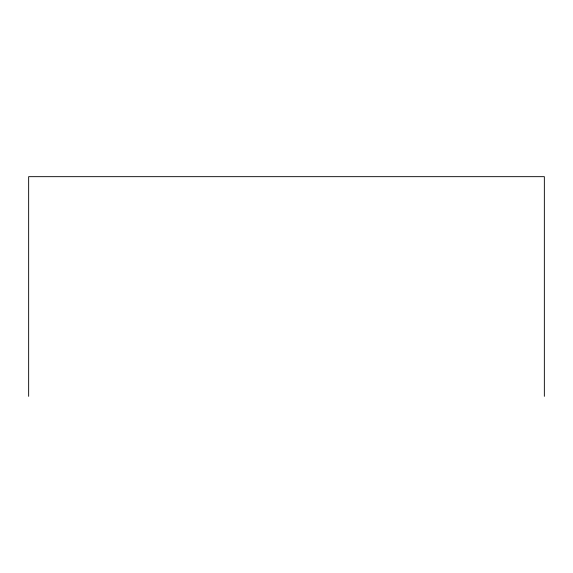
<?xml version="1.0" encoding="UTF-8"?>
<svg xmlns="http://www.w3.org/2000/svg" width="573" height="573" viewBox="0 0 573 573"><rect width="100%" height="100%" fill="white"/><g stroke="black" fill="none" stroke-linecap="round" stroke-linejoin="round"><path stroke-width="0.86" d="M544.35 396.337L544.35 176.663L28.65 176.663L28.65 396.337"/></g></svg>
